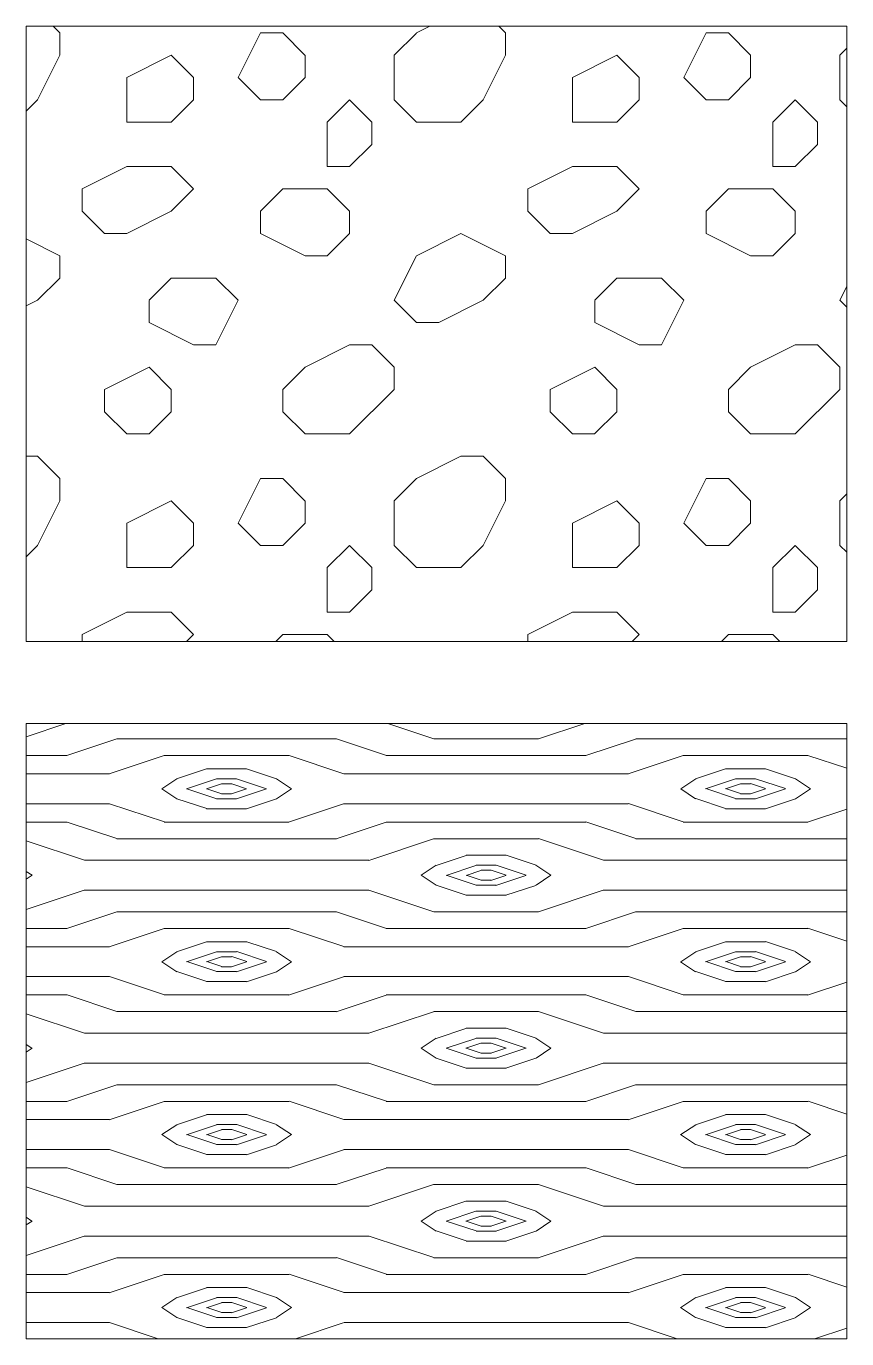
# Model space of a CAD drawing. Header units: millimetres. Extents: x 0 to 108, y -34 to 100.
# Drawn here: x 22 to 42, y -34 to -2 of the extents above; entities that cross this region are included whole.
import ezdxf

# ---------------------------------------------------------------- set-up
doc = ezdxf.new("R2010")
doc.units = ezdxf.units.MM
doc.layers.get('0').update_dxf_attribs({"linetype": 'CONTINUOUS', "lineweight": 0})

msp = doc.modelspace()

# ---------------------------------------------------------------- hatches: boundary and pattern name
at = {"linetype": 'Continuous', "lineweight": 0}
h = msp.add_hatch(dxfattribs=at)
h.set_pattern_fill('ghiaia3', color=3, scale=10.86278, style=0, pattern_type=0)
h.set_pattern_definition([(0, (4.345, 1.086), (10.8628, 10.8628), [0.5431, -3.2588, 0.5431, -6.5177]), (0, (9.777, 1.629), (10.8628, 10.8628), [0.5431, -10.3196]), (0, (3.802, 2.716), (10.8628, 10.8628), [1.0863, -9.7765]), (0, (7.061, 3.259), (10.8628, 10.8628), [0.5431, -10.3196]), (0, (2.173, 3.802), (10.8628, 10.8628), [0.5431, -10.3196]), (0, (6.518, 4.888), (10.8628, 10.8628), [1.0863, -9.7765]), (0, (2.716, 5.431), (10.8628, 10.8628), [1.0863, -3.802, 0.5431, -5.4314]), (0, (2.716, 6.518), (10.8628, 10.8628), [1.0863, -5.9745, 1.0863, -2.7157]), (0, (5.975, 7.061), (10.8628, 10.8628), [0.5431, -10.3196]), (0, (5.975, 8.69), (10.8628, 10.8628), [0.5431, -10.3196]), (0, (0, 9.233), (10.8628, 10.8628), [0.5431, -10.3196]), (0, (2.716, 9.777), (10.8628, 10.8628), [0.5431, -3.802, 1.0863, -5.4314]), (90, (1.086, 2.716), (-10.8628, 10.8628), [0.5431, -4.8883, 0.5431, -4.8883]), (90, (1.629, 4.345), (-10.8628, 10.8628), [0.5431, -10.3196]), (90, (2.173, 10.32), (-10.8628, 10.8628), [0.5431, -10.3196]), (90, (2.716, 6.518), (-10.8628, 10.8628), [1.0863, -9.7765]), (90, (3.259, 1.629), (-10.8628, 10.8628), [0.5431, -10.3196]), (90, (3.802, 10.32), (-10.8628, 10.8628), [0.5431, -10.3196]), (90, (4.345, 7.061), (-10.8628, 10.8628), [0.5431, -10.3196]), (90, (5.975, 3.802), (-10.8628, 10.8628), [0.5431, -10.3196]), (90, (6.518, 10.32), (-10.8628, 10.8628), [0.5431, -10.3196]), (90, (7.061, 7.604), (-10.8628, 10.8628), [0.5431, -10.3196]), (90, (7.604, 5.431), (-10.8628, 10.8628), [1.0863, -9.7765]), (90, (8.147, 3.802), (-10.8628, 10.8628), [0.5431, -10.3196]), (90, (8.69, 5.975), (-10.8628, 10.8628), [0.5431, -10.3196]), (90, (9.233, 0), (-10.8628, 10.8628), [0.5431, -6.5177, 1.0863, -2.7157]), (45, (0, 6.518), (0, 10.8628), [0.768, -3.84054, 0.768, -5.37675, 0.768, -3.841]), (45, (3.259, 2.1726), (0, 10.8628), [0.768, -5.37675, 0.768, -1.536, 0.768, -6.14555]), (45, (0.543, 2.1726), (0, 10.8628), [0.7681, -9.9855, 1.5362, -3.0725]), (45, (3.802, 4.345), (0, 10.8628), [0.7681, -3.0725, 0.7681, -10.7536]), (45, (3.802, 6.518), (0, 10.8628), [0.7681, -14.5942]), (45, (5.9745, 4.345), (0, 10.8628), [0.7681, -14.5942]), (45, (8.147, 5.4314), (0, 10.8628), [0.7681, -14.5942]), (45, (6.518, 0), (0, 10.8628), [0.7681, -14.5942]), (135, (3.802, 0), (-10.8628, 0), [0.7681, -14.5942]), (135, (9.233, 0.543), (-10.8628, 0), [0.7681, -10.7536, 0.7681, -3.0725]), (135, (5.9745, 7.061), (-10.8628, 0), [0.7681, -14.5942]), (135, (2.716, 9.7765), (-10.8628, 0), [0.7681, -14.5942]), (135, (9.7765, 1.6294), (-10.8628, 0), [0.7681, -14.5942]), (135, (5.4314, 2.1726), (-10.8628, 0), [0.7681, -14.5942]), (135, (4.345, 7.604), (-10.8628, 0), [0.7681, -14.5942]), (135, (9.7765, 6.518), (-10.8628, 0), [0.7681, -14.5942]), (135, (8.147, 4.345), (-10.8628, 0), [0.7681, -14.5942]), (135, (4.345, 4.888), (-10.8628, 0), [0.7681, -14.5942]), (135, (2.1726, 3.802), (-10.8628, 0), [0.7681, -7.6811, 0.7681, -6.1449]), (135, (8.69, 6.518), (-10.8628, 0), [0.7681, -1.5362, 0.7681, -12.2898]), (26.565, (7.061, 0.543), (10.8628, 0), [1.2145, -6.0723, 1.2145, -15.7887]), (26.565, (9.7765, 3.259), (10.8628, 0), [1.2145, -10.9301, 1.2145, -10.9309]), (26.565, (10.3196, 1.6294), (10.8628, 0), [1.2145, -23.0754]), (26.565, (1.6294, 4.8883), (10.8628, 0), [1.2145, -23.0754]), (26.565, (2.7157, 7.604), (10.8628, 0), [1.2145, -23.0754]), (26.565, (2.1726, 0), (10.8628, 0), [1.2145, -23.0754]), (63.435, (5.4314, 7.604), (0, 10.8628), [1.2145, -23.0754]), (63.435, (4.8883, 1.0863), (0, 10.8628), [1.2145, -23.0754]), (63.435, (9.2334, 2.1726), (0, 10.8628), [1.2145, -23.0754]), (63.435, (0.543, 7.061), (0, 10.8628), [1.2145, -23.0754]), (153.435, (7.061, 3.259), (-10.8628, 0), [1.2145, -23.0754]), (153.435, (4.345, 1.0863), (-10.8628, 0), [1.2145, -23.0754]), (153.435, (1.0863, 3.259), (-10.8628, 0), [1.2145, -23.0754])])
h.paths.add_polyline_path([(22, -2), (22, -17), (42, -17), (42, -2)], flags=0)
h = msp.add_hatch(dxfattribs=at)
h.set_pattern_fill('WOOD07', color=3, scale=1.946027, style=0, pattern_type=0)
h.set_pattern_definition([(0, (1.0946, 0), (6.32459, 2.10813), [0.973, -11.67616]), (0, (1.0946, 0.973), (6.32459, 2.10813), [0.973, -11.67616]), (0, (4.4395, 0.1216), (6.32459, 2.10813), [6.9327, -5.71665]), (0, (4.4395, 0.8514), (6.32459, 2.10813), [6.93272, -5.71665]), (0, (1.3379, 0.2433), (6.32459, 2.10813), [0.4865, -12.16267]), (0, (1.3379, 0.7298), (6.32459, 2.10813), [0.4865, -12.16267]), (0, (1.4595, 0.3649), (6.32459, 2.10813), [0.24325, -12.40592]), (0, (1.4595, 0.6081), (6.32459, 2.10813), [0.24325, -12.40592]), (18.43, (0.365, 0.7298), (0.00043, 4.21645), [0.76926, -5.89743]), (18.43, (0.608, 0.4865), (0.00043, 4.21645), [0.76926, -5.89743]), (18.43, (1.0946, 0.4865), (0.00043, 4.21645), [0.38454, -6.28216]), (18.43, (1.7028, 0.365), (0.00043, 4.21645), [0.38454, -6.28216]), (18.43, (1.8244, 0.2433), (0.00043, 4.21645), [0.76926, -5.89743]), (18.43, (2.0677, 0), (0.00043, 4.21645), [0.76926, -5.89743]), (341.57, (0.365, 0.2433), (6.32434, 2.1088), [0.76926, -5.89743]), (341.57, (0.608, 0.4865), (6.32434, 2.1088), [0.76926, -5.89743]), (341.57, (1.0946, 0.4865), (6.32434, 2.1088), [0.38454, -6.28216]), (341.57, (1.7028, 0.608), (6.32434, 2.1088), [0.38454, -6.28216]), (341.57, (1.8244, 0.7298), (6.32434, 2.1088), [0.76926, -5.89743]), (341.57, (2.0677, 0.973), (6.32434, 2.1088), [0.76926, -5.89743]), (33.69, (0, 0.4865), (-6.32462, -2.10818), [0.43844, -14.76392]), (33.69, (2.7974, 0.2433), (-6.32462, -2.10818), [0.43844, -14.76392]), (326.31, (0, 0.4865), (6.32462, -2.10818), [0.43844, -14.76392]), (326.31, (2.7974, 0.7298), (6.32462, -2.10818), [0.43844, -14.76392]), (0, (5.473, 1.2974), (0, 4.21646), [4.86507, -2.3718, 3.04067, -2.3718]), (0, (6.6288, 1.7028), (0, 4.21646), [2.55416, -2.37162, 5.35157, -2.37162]), (0, (6.6288, 3.4867), (0, 4.21646), [2.55416, -2.37162, 5.35157, -2.37162]), (0, (5.473, 3.892), (0, 4.21646), [4.86507, -2.3718, 3.04067, -2.3718]), (18.43, (3.1014, 3.892), (0.00135, 4.21676), [1.4103, -11.9231]), (18.43, (4.257, 3.4867), (0.00043, 4.21645), [1.28204, -12.05136]), (18.43, (5.0476, 2.9595), (0.00043, 4.21645), [1.6668, -11.6668]), (18.43, (9.1827, 1.7028), (0.00043, 4.21645), [1.6668, -11.6668]), (18.43, (10.3383, 1.2974), (0.00043, 4.21645), [1.282, -12.05136]), (18.43, (11.372, 0.8514), (0.00043, 4.21645), [1.4103, -11.9231]), (341.57, (3.1014, 1.2974), (12.6491, 0.00115), [1.4103, -11.9231]), (341.57, (4.257, 1.7028), (12.6491, 0.00115), [1.28204, -12.05136]), (341.57, (5.0474, 2.2298), (12.6491, 0.00115), [1.6668, -11.6668]), (341.57, (9.1827, 3.4867), (12.6491, 0.00115), [1.6668, -11.6668]), (341.57, (10.3383, 3.892), (12.6491, 0.00115), [1.28204, -12.05136]), (341.57, (11.372, 4.338), (12.6491, 0.00115), [1.4103, -11.9231])])
h.paths.add_polyline_path([(22, -19), (22, -34), (42, -34), (42, -19)], flags=0)

# ---------------------------------------------------------------- linework, layer by layer
at = {"color": 1, "linetype": 'Continuous', "lineweight": 0}
for points in [[(22, -17), (42, -17), (42, -2), (22, -2)], [(22, -34), (42, -34), (42, -19), (22, -19)]]:
    msp.add_lwpolyline(points, close=True, dxfattribs=at)

doc.saveas('drawing.dxf')
